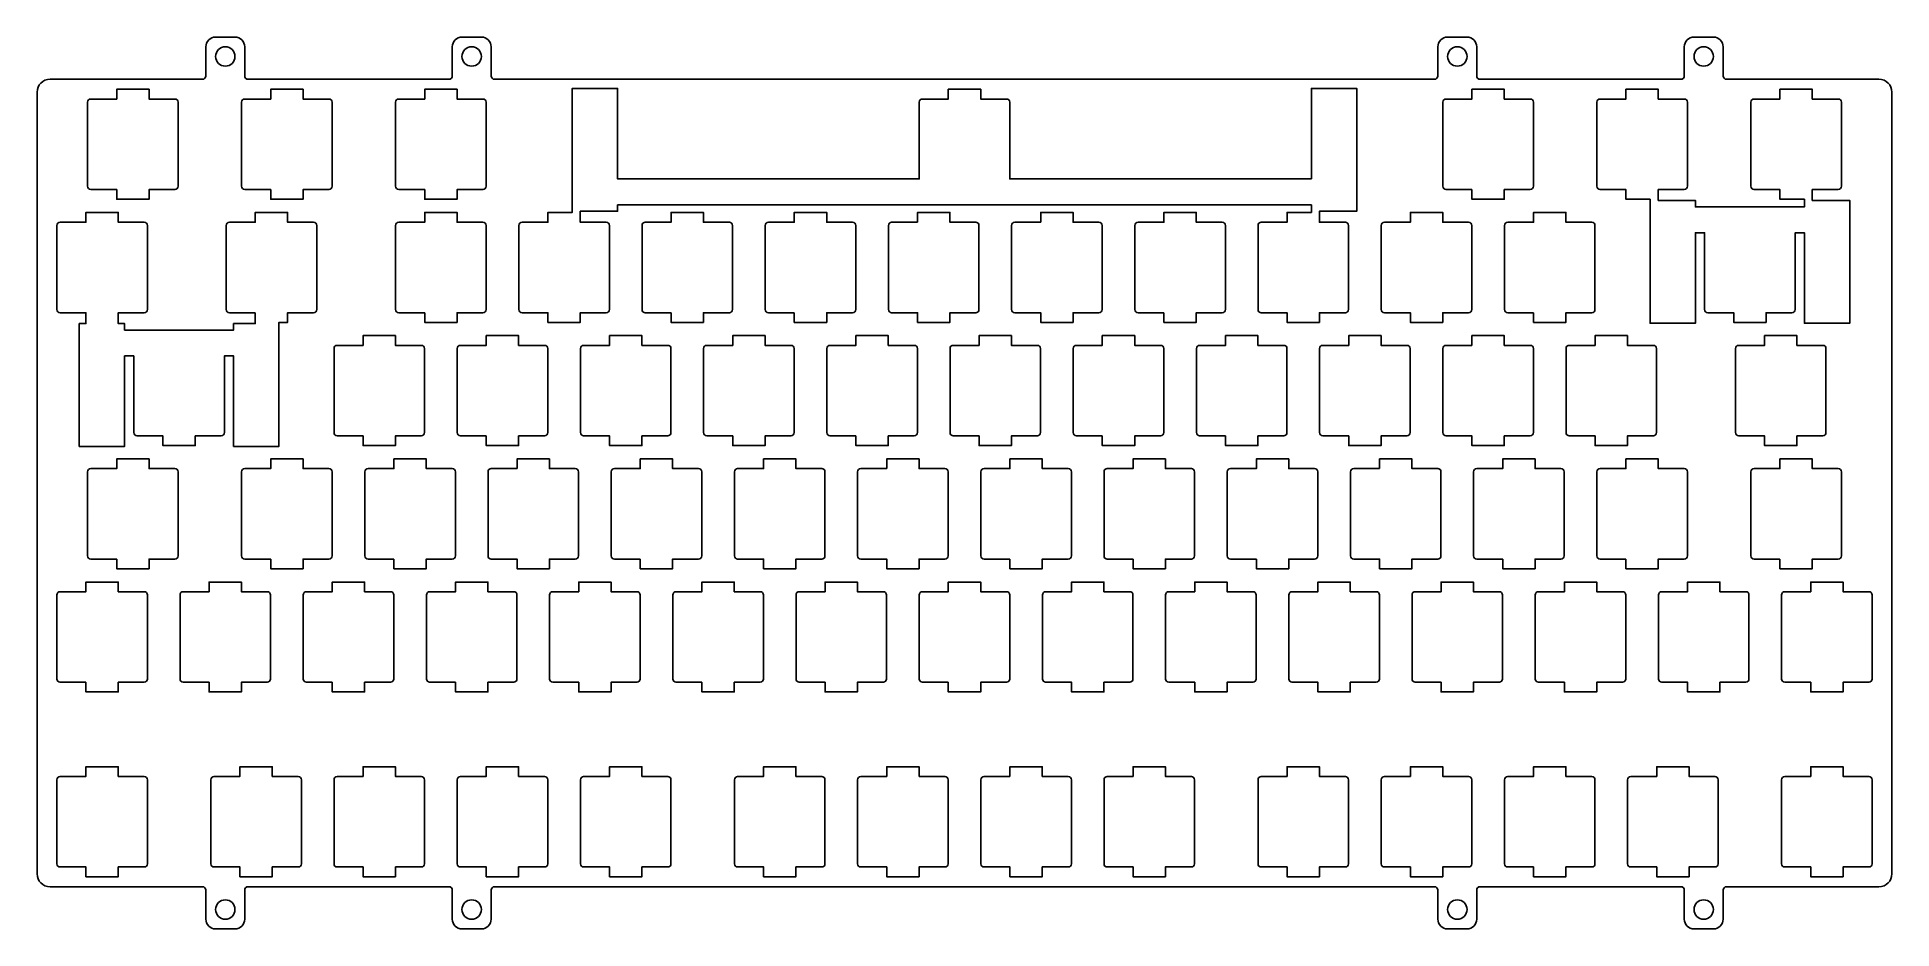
# Model space of a CAD drawing. Header units: millimetres. Extents: x -286 to 1, y -7 to 131.
import ezdxf

# ---------------------------------------------------------------- set-up
doc = ezdxf.new("R2010")
doc.units = ezdxf.units.MM
doc.layers.get('0').update_dxf_attribs({"linetype": 'CONTINUOUS'})

msp = doc.modelspace()

# ---------------------------------------------------------------- linework, layer by layer
for points in [[(-25.575, -5.55, -0.414213562), (-27.075, -7.05), (-30.075, -7.05, -0.414213562), (-31.575, -5.55), (-31.575, -1.025, 0.414213562), (-32.075, -0.525), (-63.175, -0.525, 0.414213562), (-63.675, -1.025), (-63.675, -5.55, -0.414213562), (-65.175, -7.05), (-68.175, -7.05, -0.414213562), (-69.675, -5.55), (-69.675, -1.025, 0.414213562), (-70.175, -0.525), (-215.575, -0.525, 0.414213562), (-216.075, -1.025), (-216.075, -5.55, -0.414213562), (-217.575, -7.05), (-220.575, -7.05, -0.414213562), (-222.075, -5.55), (-222.075, -1.025, 0.414213562), (-222.575, -0.525), (-253.675, -0.525, 0.414213562), (-254.175, -1.025), (-254.175, -5.55, -0.414213562), (-255.675, -7.05), (-258.675, -7.05, -0.414213562), (-260.175, -5.55), (-260.175, -1.025, 0.414213562), (-260.675, -0.525), (-284.275, -0.525, -0.414213562), (-286.275, 1.475), (-286.275, 122.35, -0.414213562), (-284.275, 124.35), (-260.675, 124.35, 0.414213562), (-260.175, 124.85), (-260.175, 129.375, -0.414213562), (-258.675, 130.875), (-255.675, 130.875, -0.414213562), (-254.175, 129.375), (-254.175, 124.85, 0.414213562), (-253.675, 124.35), (-222.575, 124.35, 0.414213562), (-222.075, 124.85), (-222.075, 129.375, -0.414213562), (-220.575, 130.875), (-217.575, 130.875, -0.414213562), (-216.075, 129.375), (-216.075, 124.85, 0.414213562), (-215.575, 124.35), (-70.175, 124.35, 0.414213562), (-69.675, 124.85), (-69.675, 129.375, -0.414213562), (-68.175, 130.875), (-65.175, 130.875, -0.414213562), (-63.675, 129.375), (-63.675, 124.85, 0.414213562), (-63.175, 124.35), (-32.075, 124.35, 0.414213562), (-31.575, 124.85), (-31.575, 129.375, -0.414213562), (-30.075, 130.875), (-27.075, 130.875, -0.414213562), (-25.575, 129.375), (-25.575, 124.85, 0.414213562), (-25.075, 124.35), (-1.475, 124.35, -0.414213562), (0.525, 122.35), (0.525, 1.475, -0.414213562), (-1.475, -0.525), (-25.075, -0.525, 0.414213562), (-25.575, -1.025)], [(-278.4625, 120.8, -0.414213562), (-277.9625, 121.3), (-273.9625, 121.3), (-273.9625, 122.8), (-268.9625, 122.8), (-268.9625, 121.3), (-264.9625, 121.3, -0.414213562), (-264.4625, 120.8), (-264.4625, 107.8, -0.414213562), (-264.9625, 107.3), (-268.9625, 107.3), (-268.9625, 105.8), (-273.9625, 105.8), (-273.9625, 107.3), (-277.9625, 107.3, -0.414213562), (-278.4625, 107.8)], [(-250.15, 107.3), (-250.15, 105.8), (-245.15, 105.8), (-245.15, 107.3), (-241.15, 107.3, 0.414213562), (-240.65, 107.8), (-240.65, 120.8, 0.414213562), (-241.15, 121.3), (-245.15, 121.3), (-245.15, 122.8), (-250.15, 122.8), (-250.15, 121.3), (-254.15, 121.3, 0.414213562), (-254.65, 120.8), (-254.65, 107.8, 0.414213562), (-254.15, 107.3)], [(-226.3375, 107.3), (-226.3375, 105.8), (-221.3375, 105.8), (-221.3375, 107.3), (-217.3375, 107.3, 0.414213562), (-216.8375, 107.8), (-216.8375, 120.8, 0.414213562), (-217.3375, 121.3), (-221.3375, 121.3), (-221.3375, 122.8), (-226.3375, 122.8), (-226.3375, 121.3), (-230.3375, 121.3, 0.414213562), (-230.8375, 120.8), (-230.8375, 107.8, 0.414213562), (-230.3375, 107.3)], [(-89.225, 108.93), (-135.875, 108.93), (-135.875, 120.8, 0.414213562), (-136.375, 121.3), (-140.375, 121.3), (-140.375, 122.8), (-145.375, 122.8), (-145.375, 121.3), (-149.375, 121.3, 0.414213562), (-149.875, 120.8), (-149.875, 108.93), (-196.525, 108.93), (-196.525, 122.93), (-203.525, 122.93), (-203.525, 103.75), (-207.2875, 103.75), (-207.2875, 102.25), (-211.2875, 102.25, 0.414213562), (-211.7875, 101.75), (-211.7875, 88.75, 0.414213562), (-211.2875, 88.25), (-207.2875, 88.25), (-207.2875, 86.75), (-202.2875, 86.75), (-202.2875, 88.25), (-198.2875, 88.25, 0.414213562), (-197.7875, 88.75), (-197.7875, 101.75, 0.414213562), (-198.2875, 102.25), (-202.2875, 102.25), (-202.2875, 103.93), (-196.525, 103.93), (-196.525, 104.93), (-89.225, 104.93), (-89.225, 103.75), (-92.9875, 103.75), (-92.9875, 102.25), (-96.9875, 102.25, 0.414213562), (-97.4875, 101.75), (-97.4875, 88.75, 0.414213562), (-96.9875, 88.25), (-92.9875, 88.25), (-92.9875, 86.75), (-87.9875, 86.75), (-87.9875, 88.25), (-83.9875, 88.25, 0.414213562), (-83.4875, 88.75), (-83.4875, 101.75, 0.414213562), (-83.9875, 102.25), (-87.9875, 102.25), (-87.9875, 103.93), (-82.225, 103.93), (-82.225, 122.93), (-89.225, 122.93)], [(-64.4125, 107.3), (-64.4125, 105.8), (-59.4125, 105.8), (-59.4125, 107.3), (-55.4125, 107.3, 0.414213562), (-54.9125, 107.8), (-54.9125, 120.8, 0.414213562), (-55.4125, 121.3), (-59.4125, 121.3), (-59.4125, 122.8), (-64.4125, 122.8), (-64.4125, 121.3), (-68.4125, 121.3, 0.414213562), (-68.9125, 120.8), (-68.9125, 107.8, 0.414213562), (-68.4125, 107.3)], [(-12.99325, 105.8), (-12.99325, 104.62), (-29.86925, 104.62), (-29.86925, 105.62), (-35.6, 105.62), (-35.6, 107.3), (-31.6, 107.3, 0.414213562), (-31.1, 107.8), (-31.1, 120.8, 0.414213562), (-31.6, 121.3), (-35.6, 121.3), (-35.6, 122.8), (-40.6, 122.8), (-40.6, 121.3), (-44.6, 121.3, 0.414213562), (-45.1, 120.8), (-45.1, 107.8, 0.414213562), (-44.6, 107.3), (-40.6, 107.3), (-40.6, 105.8), (-36.86925, 105.8), (-36.86925, 86.62), (-29.86925, 86.62), (-29.86925, 100.62), (-28.43125, 100.62), (-28.43125, 88.75, 0.414213562), (-27.93125, 88.25), (-23.93125, 88.25), (-23.93125, 86.75), (-18.93125, 86.75), (-18.93125, 88.25), (-14.93125, 88.25, 0.414213562), (-14.43125, 88.75), (-14.43125, 100.62), (-12.99325, 100.62), (-12.99325, 86.62), (-5.99325, 86.62), (-5.99325, 105.62), (-11.7875, 105.62), (-11.7875, 107.3), (-7.7875, 107.3, 0.414213562), (-7.2875, 107.8), (-7.2875, 120.8, 0.414213562), (-7.7875, 121.3), (-11.7875, 121.3), (-11.7875, 122.8), (-16.7875, 122.8), (-16.7875, 121.3), (-20.7875, 121.3, 0.414213562), (-21.2875, 120.8), (-21.2875, 107.8, 0.414213562), (-20.7875, 107.3), (-16.7875, 107.3), (-16.7875, 105.8)], [(-252.53125, 88.25), (-252.53125, 86.57), (-255.88075, 86.57), (-255.88075, 85.57), (-272.75675, 85.57), (-272.75675, 86.57), (-273.725, 86.57), (-273.725, 88.25), (-269.725, 88.25, 0.414213562), (-269.225, 88.75), (-269.225, 101.75, 0.414213562), (-269.725, 102.25), (-273.725, 102.25), (-273.725, 103.75), (-278.725, 103.75), (-278.725, 102.25), (-282.725, 102.25, 0.414213562), (-283.225, 101.75), (-283.225, 88.75, 0.414213562), (-282.725, 88.25), (-278.725, 88.25), (-278.725, 86.57), (-279.75675, 86.57), (-279.75675, 67.57), (-272.75675, 67.57), (-272.75675, 81.57), (-271.31875, 81.57), (-271.31875, 69.7, 0.414213562), (-270.81875, 69.2), (-266.81875, 69.2), (-266.81875, 67.7), (-261.81875, 67.7), (-261.81875, 69.2), (-257.81875, 69.2, 0.414213562), (-257.31875, 69.7), (-257.31875, 81.57), (-255.88075, 81.57), (-255.88075, 67.57), (-248.88075, 67.57), (-248.88075, 86.75), (-247.53125, 86.75), (-247.53125, 88.25), (-243.53125, 88.25, 0.414213562), (-243.03125, 88.75), (-243.03125, 101.75, 0.414213562), (-243.53125, 102.25), (-247.53125, 102.25), (-247.53125, 103.75), (-252.53125, 103.75), (-252.53125, 102.25), (-256.53125, 102.25, 0.414213562), (-257.03125, 101.75), (-257.03125, 88.75, 0.414213562), (-256.53125, 88.25)], [(-226.3375, 88.25), (-226.3375, 86.75), (-221.3375, 86.75), (-221.3375, 88.25), (-217.3375, 88.25, 0.414213562), (-216.8375, 88.75), (-216.8375, 101.75, 0.414213562), (-217.3375, 102.25), (-221.3375, 102.25), (-221.3375, 103.75), (-226.3375, 103.75), (-226.3375, 102.25), (-230.3375, 102.25, 0.414213562), (-230.8375, 101.75), (-230.8375, 88.75, 0.414213562), (-230.3375, 88.25)], [(-188.2375, 88.25), (-188.2375, 86.75), (-183.2375, 86.75), (-183.2375, 88.25), (-179.2375, 88.25, 0.414213562), (-178.7375, 88.75), (-178.7375, 101.75, 0.414213562), (-179.2375, 102.25), (-183.2375, 102.25), (-183.2375, 103.75), (-188.2375, 103.75), (-188.2375, 102.25), (-192.2375, 102.25, 0.414213562), (-192.7375, 101.75), (-192.7375, 88.75, 0.414213562), (-192.2375, 88.25)], [(-169.1875, 88.25), (-169.1875, 86.75), (-164.1875, 86.75), (-164.1875, 88.25), (-160.1875, 88.25, 0.414213562), (-159.6875, 88.75), (-159.6875, 101.75, 0.414213562), (-160.1875, 102.25), (-164.1875, 102.25), (-164.1875, 103.75), (-169.1875, 103.75), (-169.1875, 102.25), (-173.1875, 102.25, 0.414213562), (-173.6875, 101.75), (-173.6875, 88.75, 0.414213562), (-173.1875, 88.25)], [(-150.1375, 102.25), (-154.1375, 102.25, 0.414213562), (-154.6375, 101.75), (-154.6375, 88.75, 0.414213562), (-154.1375, 88.25), (-150.1375, 88.25), (-150.1375, 86.75), (-145.1375, 86.75), (-145.1375, 88.25), (-141.1375, 88.25, 0.414213562), (-140.6375, 88.75), (-140.6375, 101.75, 0.414213562), (-141.1375, 102.25), (-145.1375, 102.25), (-145.1375, 103.75), (-150.1375, 103.75)], [(-131.0875, 102.25), (-135.0875, 102.25, 0.414213562), (-135.5875, 101.75), (-135.5875, 88.75, 0.414213562), (-135.0875, 88.25), (-131.0875, 88.25), (-131.0875, 86.75), (-126.0875, 86.75), (-126.0875, 88.25), (-122.0875, 88.25, 0.414213562), (-121.5875, 88.75), (-121.5875, 101.75, 0.414213562), (-122.0875, 102.25), (-126.0875, 102.25), (-126.0875, 103.75), (-131.0875, 103.75)], [(-112.0375, 88.25), (-112.0375, 86.75), (-107.0375, 86.75), (-107.0375, 88.25), (-103.0375, 88.25, 0.414213562), (-102.5375, 88.75), (-102.5375, 101.75, 0.414213562), (-103.0375, 102.25), (-107.0375, 102.25), (-107.0375, 103.75), (-112.0375, 103.75), (-112.0375, 102.25), (-116.0375, 102.25, 0.414213562), (-116.5375, 101.75), (-116.5375, 88.75, 0.414213562), (-116.0375, 88.25)], [(-78.4375, 101.75, -0.414213562), (-77.9375, 102.25), (-73.9375, 102.25), (-73.9375, 103.75), (-68.9375, 103.75), (-68.9375, 102.25), (-64.9375, 102.25, -0.414213562), (-64.4375, 101.75), (-64.4375, 88.75, -0.414213562), (-64.9375, 88.25), (-68.9375, 88.25), (-68.9375, 86.75), (-73.9375, 86.75), (-73.9375, 88.25), (-77.9375, 88.25, -0.414213562), (-78.4375, 88.75)], [(-54.8875, 88.25), (-54.8875, 86.75), (-49.8875, 86.75), (-49.8875, 88.25), (-45.8875, 88.25, 0.414213562), (-45.3875, 88.75), (-45.3875, 101.75, 0.414213562), (-45.8875, 102.25), (-49.8875, 102.25), (-49.8875, 103.75), (-54.8875, 103.75), (-54.8875, 102.25), (-58.8875, 102.25, 0.414213562), (-59.3875, 101.75), (-59.3875, 88.75, 0.414213562), (-58.8875, 88.25)], [(-235.8625, 69.2), (-235.8625, 67.7), (-230.8625, 67.7), (-230.8625, 69.2), (-226.8625, 69.2, 0.414213562), (-226.3625, 69.7), (-226.3625, 82.7, 0.414213562), (-226.8625, 83.2), (-230.8625, 83.2), (-230.8625, 84.7), (-235.8625, 84.7), (-235.8625, 83.2), (-239.8625, 83.2, 0.414213562), (-240.3625, 82.7), (-240.3625, 69.7, 0.414213562), (-239.8625, 69.2)], [(-216.8125, 69.2), (-216.8125, 67.7), (-211.8125, 67.7), (-211.8125, 69.2), (-207.8125, 69.2, 0.414213562), (-207.3125, 69.7), (-207.3125, 82.7, 0.414213562), (-207.8125, 83.2), (-211.8125, 83.2), (-211.8125, 84.7), (-216.8125, 84.7), (-216.8125, 83.2), (-220.8125, 83.2, 0.414213562), (-221.3125, 82.7), (-221.3125, 69.7, 0.414213562), (-220.8125, 69.2)], [(-201.7625, 69.2), (-197.7625, 69.2), (-197.7625, 67.7), (-192.7625, 67.7), (-192.7625, 69.2), (-188.7625, 69.2, 0.414213562), (-188.2625, 69.7), (-188.2625, 82.7, 0.414213562), (-188.7625, 83.2), (-192.7625, 83.2), (-192.7625, 84.7), (-197.7625, 84.7), (-197.7625, 83.2), (-201.7625, 83.2, 0.414213562), (-202.2625, 82.7), (-202.2625, 69.7, 0.414213562)], [(-182.7125, 69.2), (-178.7125, 69.2), (-178.7125, 67.7), (-173.7125, 67.7), (-173.7125, 69.2), (-169.7125, 69.2, 0.414213562), (-169.2125, 69.7), (-169.2125, 82.7, 0.414213562), (-169.7125, 83.2), (-173.7125, 83.2), (-173.7125, 84.7), (-178.7125, 84.7), (-178.7125, 83.2), (-182.7125, 83.2, 0.414213562), (-183.2125, 82.7), (-183.2125, 69.7, 0.414213562)], [(-159.6625, 69.2), (-159.6625, 67.7), (-154.6625, 67.7), (-154.6625, 69.2), (-150.6625, 69.2, 0.414213562), (-150.1625, 69.7), (-150.1625, 82.7, 0.414213562), (-150.6625, 83.2), (-154.6625, 83.2), (-154.6625, 84.7), (-159.6625, 84.7), (-159.6625, 83.2), (-163.6625, 83.2, 0.414213562), (-164.1625, 82.7), (-164.1625, 69.7, 0.414213562), (-163.6625, 69.2)], [(-140.6125, 83.2), (-144.6125, 83.2, 0.414213562), (-145.1125, 82.7), (-145.1125, 69.7, 0.414213562), (-144.6125, 69.2), (-140.6125, 69.2), (-140.6125, 67.7), (-135.6125, 67.7), (-135.6125, 69.2), (-131.6125, 69.2, 0.414213562), (-131.1125, 69.7), (-131.1125, 82.7, 0.414213562), (-131.6125, 83.2), (-135.6125, 83.2), (-135.6125, 84.7), (-140.6125, 84.7)], [(-121.5625, 69.2), (-121.5625, 67.7), (-116.5625, 67.7), (-116.5625, 69.2), (-112.5625, 69.2, 0.414213562), (-112.0625, 69.7), (-112.0625, 82.7, 0.414213562), (-112.5625, 83.2), (-116.5625, 83.2), (-116.5625, 84.7), (-121.5625, 84.7), (-121.5625, 83.2), (-125.5625, 83.2, 0.414213562), (-126.0625, 82.7), (-126.0625, 69.7, 0.414213562), (-125.5625, 69.2)], [(-102.5125, 69.2), (-102.5125, 67.7), (-97.5125, 67.7), (-97.5125, 69.2), (-93.5125, 69.2, 0.414213562), (-93.0125, 69.7), (-93.0125, 82.7, 0.414213562), (-93.5125, 83.2), (-97.5125, 83.2), (-97.5125, 84.7), (-102.5125, 84.7), (-102.5125, 83.2), (-106.5125, 83.2, 0.414213562), (-107.0125, 82.7), (-107.0125, 69.7, 0.414213562), (-106.5125, 69.2)], [(-87.4625, 69.2), (-83.4625, 69.2), (-83.4625, 67.7), (-78.4625, 67.7), (-78.4625, 69.2), (-74.4625, 69.2, 0.414213562), (-73.9625, 69.7), (-73.9625, 82.7, 0.414213562), (-74.4625, 83.2), (-78.4625, 83.2), (-78.4625, 84.7), (-83.4625, 84.7), (-83.4625, 83.2), (-87.4625, 83.2, 0.414213562), (-87.9625, 82.7), (-87.9625, 69.7, 0.414213562)], [(-64.4125, 83.2), (-68.4125, 83.2, 0.414213562), (-68.9125, 82.7), (-68.9125, 69.7, 0.414213562), (-68.4125, 69.2), (-64.4125, 69.2), (-64.4125, 67.7), (-59.4125, 67.7), (-59.4125, 69.2), (-55.4125, 69.2, 0.414213562), (-54.9125, 69.7), (-54.9125, 82.7, 0.414213562), (-55.4125, 83.2), (-59.4125, 83.2), (-59.4125, 84.7), (-64.4125, 84.7)], [(-49.3625, 69.2), (-45.3625, 69.2), (-45.3625, 67.7), (-40.3625, 67.7), (-40.3625, 69.2), (-36.3625, 69.2, 0.414213562), (-35.8625, 69.7), (-35.8625, 82.7, 0.414213562), (-36.3625, 83.2), (-40.3625, 83.2), (-40.3625, 84.7), (-45.3625, 84.7), (-45.3625, 83.2), (-49.3625, 83.2, 0.414213562), (-49.8625, 82.7), (-49.8625, 69.7, 0.414213562)], [(-14.16875, 83.2), (-14.16875, 84.7), (-19.16875, 84.7), (-19.16875, 83.2), (-23.16875, 83.2, 0.414213562), (-23.66875, 82.7), (-23.66875, 69.7, 0.414213562), (-23.16875, 69.2), (-19.16875, 69.2), (-19.16875, 67.7), (-14.16875, 67.7), (-14.16875, 69.2), (-10.16875, 69.2, 0.414213562), (-9.66875, 69.7), (-9.66875, 82.7, 0.414213562), (-10.16875, 83.2)], [(-273.9625, 50.15), (-273.9625, 48.65), (-268.9625, 48.65), (-268.9625, 50.15), (-264.9625, 50.15, 0.414213562), (-264.4625, 50.65), (-264.4625, 63.65, 0.414213562), (-264.9625, 64.15), (-268.9625, 64.15), (-268.9625, 65.65), (-273.9625, 65.65), (-273.9625, 64.15), (-277.9625, 64.15, 0.414213562), (-278.4625, 63.65), (-278.4625, 50.65, 0.414213562), (-277.9625, 50.15)], [(-250.15, 50.15), (-250.15, 48.65), (-245.15, 48.65), (-245.15, 50.15), (-241.15, 50.15, 0.414213562), (-240.65, 50.65), (-240.65, 63.65, 0.414213562), (-241.15, 64.15), (-245.15, 64.15), (-245.15, 65.65), (-250.15, 65.65), (-250.15, 64.15), (-254.15, 64.15, 0.414213562), (-254.65, 63.65), (-254.65, 50.65, 0.414213562), (-254.15, 50.15)], [(-231.1, 50.15), (-231.1, 48.65), (-226.1, 48.65), (-226.1, 50.15), (-222.1, 50.15, 0.414213562), (-221.6, 50.65), (-221.6, 63.65, 0.414213562), (-222.1, 64.15), (-226.1, 64.15), (-226.1, 65.65), (-231.1, 65.65), (-231.1, 64.15), (-235.1, 64.15, 0.414213562), (-235.6, 63.65), (-235.6, 50.65, 0.414213562), (-235.1, 50.15)], [(-212.05, 64.15), (-216.05, 64.15, 0.414213562), (-216.55, 63.65), (-216.55, 50.65, 0.414213562), (-216.05, 50.15), (-212.05, 50.15), (-212.05, 48.65), (-207.05, 48.65), (-207.05, 50.15), (-203.05, 50.15, 0.414213562), (-202.55, 50.65), (-202.55, 63.65, 0.414213562), (-203.05, 64.15), (-207.05, 64.15), (-207.05, 65.65), (-212.05, 65.65)], [(-193, 50.15), (-193, 48.65), (-188, 48.65), (-188, 50.15), (-184, 50.15, 0.414213562), (-183.5, 50.65), (-183.5, 63.65, 0.414213562), (-184, 64.15), (-188, 64.15), (-188, 65.65), (-193, 65.65), (-193, 64.15), (-197, 64.15, 0.414213562), (-197.5, 63.65), (-197.5, 50.65, 0.414213562), (-197, 50.15)], [(-178.45, 63.65, -0.414213562), (-177.95, 64.15), (-173.95, 64.15), (-173.95, 65.65), (-168.95, 65.65), (-168.95, 64.15), (-164.95, 64.15, -0.414213562), (-164.45, 63.65), (-164.45, 50.65, -0.414213562), (-164.95, 50.15), (-168.95, 50.15), (-168.95, 48.65), (-173.95, 48.65), (-173.95, 50.15), (-177.95, 50.15, -0.414213562), (-178.45, 50.65)], [(-154.9, 64.15), (-158.9, 64.15, 0.414213562), (-159.4, 63.65), (-159.4, 50.65, 0.414213562), (-158.9, 50.15), (-154.9, 50.15), (-154.9, 48.65), (-149.9, 48.65), (-149.9, 50.15), (-145.9, 50.15, 0.414213562), (-145.4, 50.65), (-145.4, 63.65, 0.414213562), (-145.9, 64.15), (-149.9, 64.15), (-149.9, 65.65), (-154.9, 65.65)], [(-135.85, 50.15), (-135.85, 48.65), (-130.85, 48.65), (-130.85, 50.15), (-126.85, 50.15, 0.414213562), (-126.35, 50.65), (-126.35, 63.65, 0.414213562), (-126.85, 64.15), (-130.85, 64.15), (-130.85, 65.65), (-135.85, 65.65), (-135.85, 64.15), (-139.85, 64.15, 0.414213562), (-140.35, 63.65), (-140.35, 50.65, 0.414213562), (-139.85, 50.15)], [(-116.8, 50.15), (-116.8, 48.65), (-111.8, 48.65), (-111.8, 50.15), (-107.8, 50.15, 0.414213562), (-107.3, 50.65), (-107.3, 63.65, 0.414213562), (-107.8, 64.15), (-111.8, 64.15), (-111.8, 65.65), (-116.8, 65.65), (-116.8, 64.15), (-120.8, 64.15, 0.414213562), (-121.3, 63.65), (-121.3, 50.65, 0.414213562), (-120.8, 50.15)], [(-97.75, 50.15), (-97.75, 48.65), (-92.75, 48.65), (-92.75, 50.15), (-88.75, 50.15, 0.414213562), (-88.25, 50.65), (-88.25, 63.65, 0.414213562), (-88.75, 64.15), (-92.75, 64.15), (-92.75, 65.65), (-97.75, 65.65), (-97.75, 64.15), (-101.75, 64.15, 0.414213562), (-102.25, 63.65), (-102.25, 50.65, 0.414213562), (-101.75, 50.15)], [(-78.7, 64.15), (-82.7, 64.15, 0.414213562), (-83.2, 63.65), (-83.2, 50.65, 0.414213562), (-82.7, 50.15), (-78.7, 50.15), (-78.7, 48.65), (-73.7, 48.65), (-73.7, 50.15), (-69.7, 50.15, 0.414213562), (-69.2, 50.65), (-69.2, 63.65, 0.414213562), (-69.7, 64.15), (-73.7, 64.15), (-73.7, 65.65), (-78.7, 65.65)], [(-59.65, 50.15), (-59.65, 48.65), (-54.65, 48.65), (-54.65, 50.15), (-50.65, 50.15, 0.414213562), (-50.15, 50.65), (-50.15, 63.65, 0.414213562), (-50.65, 64.15), (-54.65, 64.15), (-54.65, 65.65), (-59.65, 65.65), (-59.65, 64.15), (-63.65, 64.15, 0.414213562), (-64.15, 63.65), (-64.15, 50.65, 0.414213562), (-63.65, 50.15)], [(-40.6, 50.15), (-40.6, 48.65), (-35.6, 48.65), (-35.6, 50.15), (-31.6, 50.15, 0.414213562), (-31.1, 50.65), (-31.1, 63.65, 0.414213562), (-31.6, 64.15), (-35.6, 64.15), (-35.6, 65.65), (-40.6, 65.65), (-40.6, 64.15), (-44.6, 64.15, 0.414213562), (-45.1, 63.65), (-45.1, 50.65, 0.414213562), (-44.6, 50.15)], [(-16.7875, 50.15), (-16.7875, 48.65), (-11.7875, 48.65), (-11.7875, 50.15), (-7.7875, 50.15, 0.414213562), (-7.2875, 50.65), (-7.2875, 63.65, 0.414213562), (-7.7875, 64.15), (-11.7875, 64.15), (-11.7875, 65.65), (-16.7875, 65.65), (-16.7875, 64.15), (-20.7875, 64.15, 0.414213562), (-21.2875, 63.65), (-21.2875, 50.65, 0.414213562), (-20.7875, 50.15)], [(-278.725, 31.1), (-278.725, 29.6), (-273.725, 29.6), (-273.725, 31.1), (-269.725, 31.1, 0.414213562), (-269.225, 31.6), (-269.225, 44.6, 0.414213562), (-269.725, 45.1), (-273.725, 45.1), (-273.725, 46.6), (-278.725, 46.6), (-278.725, 45.1), (-282.725, 45.1, 0.414213562), (-283.225, 44.6), (-283.225, 31.6, 0.414213562), (-282.725, 31.1)], [(-259.675, 31.1), (-259.675, 29.6), (-254.675, 29.6), (-254.675, 31.1), (-250.675, 31.1, 0.414213562), (-250.175, 31.6), (-250.175, 44.6, 0.414213562), (-250.675, 45.1), (-254.675, 45.1), (-254.675, 46.6), (-259.675, 46.6), (-259.675, 45.1), (-263.675, 45.1, 0.414213562), (-264.175, 44.6), (-264.175, 31.6, 0.414213562), (-263.675, 31.1)], [(-240.625, 31.1), (-240.625, 29.6), (-235.625, 29.6), (-235.625, 31.1), (-231.625, 31.1, 0.414213562), (-231.125, 31.6), (-231.125, 44.6, 0.414213562), (-231.625, 45.1), (-235.625, 45.1), (-235.625, 46.6), (-240.625, 46.6), (-240.625, 45.1), (-244.625, 45.1, 0.414213562), (-245.125, 44.6), (-245.125, 31.6, 0.414213562), (-244.625, 31.1)], [(-221.575, 31.1), (-221.575, 29.6), (-216.575, 29.6), (-216.575, 31.1), (-212.575, 31.1, 0.414213562), (-212.075, 31.6), (-212.075, 44.6, 0.414213562), (-212.575, 45.1), (-216.575, 45.1), (-216.575, 46.6), (-221.575, 46.6), (-221.575, 45.1), (-225.575, 45.1, 0.414213562), (-226.075, 44.6), (-226.075, 31.6, 0.414213562), (-225.575, 31.1)], [(-202.525, 31.1), (-202.525, 29.6), (-197.525, 29.6), (-197.525, 31.1), (-193.525, 31.1, 0.414213562), (-193.025, 31.6), (-193.025, 44.6, 0.414213562), (-193.525, 45.1), (-197.525, 45.1), (-197.525, 46.6), (-202.525, 46.6), (-202.525, 45.1), (-206.525, 45.1, 0.414213562), (-207.025, 44.6), (-207.025, 31.6, 0.414213562), (-206.525, 31.1)], [(-183.475, 31.1), (-183.475, 29.6), (-178.475, 29.6), (-178.475, 31.1), (-174.475, 31.1, 0.414213562), (-173.975, 31.6), (-173.975, 44.6, 0.414213562), (-174.475, 45.1), (-178.475, 45.1), (-178.475, 46.6), (-183.475, 46.6), (-183.475, 45.1), (-187.475, 45.1, 0.414213562), (-187.975, 44.6), (-187.975, 31.6, 0.414213562), (-187.475, 31.1)], [(-164.425, 31.1), (-164.425, 29.6), (-159.425, 29.6), (-159.425, 31.1), (-155.425, 31.1, 0.414213562), (-154.925, 31.6), (-154.925, 44.6, 0.414213562), (-155.425, 45.1), (-159.425, 45.1), (-159.425, 46.6), (-164.425, 46.6), (-164.425, 45.1), (-168.425, 45.1, 0.414213562), (-168.925, 44.6), (-168.925, 31.6, 0.414213562), (-168.425, 31.1)], [(-145.375, 31.1), (-145.375, 29.6), (-140.375, 29.6), (-140.375, 31.1), (-136.375, 31.1, 0.414213562), (-135.875, 31.6), (-135.875, 44.6, 0.414213562), (-136.375, 45.1), (-140.375, 45.1), (-140.375, 46.6), (-145.375, 46.6), (-145.375, 45.1), (-149.375, 45.1, 0.414213562), (-149.875, 44.6), (-149.875, 31.6, 0.414213562), (-149.375, 31.1)], [(-130.825, 44.6, -0.414213562), (-130.325, 45.1), (-126.325, 45.1), (-126.325, 46.6), (-121.325, 46.6), (-121.325, 45.1), (-117.325, 45.1, -0.414213562), (-116.825, 44.6), (-116.825, 31.6, -0.414213562), (-117.325, 31.1), (-121.325, 31.1), (-121.325, 29.6), (-126.325, 29.6), (-126.325, 31.1), (-130.325, 31.1, -0.414213562), (-130.825, 31.6)], [(-107.275, 31.1), (-107.275, 29.6), (-102.275, 29.6), (-102.275, 31.1), (-98.275, 31.1, 0.414213562), (-97.775, 31.6), (-97.775, 44.6, 0.414213562), (-98.275, 45.1), (-102.275, 45.1), (-102.275, 46.6), (-107.275, 46.6), (-107.275, 45.1), (-111.275, 45.1, 0.414213562), (-111.775, 44.6), (-111.775, 31.6, 0.414213562), (-111.275, 31.1)], [(-92.725, 44.6, -0.414213562), (-92.225, 45.1), (-88.225, 45.1), (-88.225, 46.6), (-83.225, 46.6), (-83.225, 45.1), (-79.225, 45.1, -0.414213562), (-78.725, 44.6), (-78.725, 31.6, -0.414213562), (-79.225, 31.1), (-83.225, 31.1), (-83.225, 29.6), (-88.225, 29.6), (-88.225, 31.1), (-92.225, 31.1, -0.414213562), (-92.725, 31.6)], [(-73.675, 44.6, -0.414213562), (-73.175, 45.1), (-69.175, 45.1), (-69.175, 46.6), (-64.175, 46.6), (-64.175, 45.1), (-60.175, 45.1, -0.414213562), (-59.675, 44.6), (-59.675, 31.6, -0.414213562), (-60.175, 31.1), (-64.175, 31.1), (-64.175, 29.6), (-69.175, 29.6), (-69.175, 31.1), (-73.175, 31.1, -0.414213562), (-73.675, 31.6)], [(-50.125, 31.1), (-50.125, 29.6), (-45.125, 29.6), (-45.125, 31.1), (-41.125, 31.1, 0.414213562), (-40.625, 31.6), (-40.625, 44.6, 0.414213562), (-41.125, 45.1), (-45.125, 45.1), (-45.125, 46.6), (-50.125, 46.6), (-50.125, 45.1), (-54.125, 45.1, 0.414213562), (-54.625, 44.6), (-54.625, 31.6, 0.414213562), (-54.125, 31.1)], [(-35.575, 44.6, -0.414213562), (-35.075, 45.1), (-31.075, 45.1), (-31.075, 46.6), (-26.075, 46.6), (-26.075, 45.1), (-22.075, 45.1, -0.414213562), (-21.575, 44.6), (-21.575, 31.6, -0.414213562), (-22.075, 31.1), (-26.075, 31.1), (-26.075, 29.6), (-31.075, 29.6), (-31.075, 31.1), (-35.075, 31.1, -0.414213562), (-35.575, 31.6)], [(-12.025, 31.1), (-12.025, 29.6), (-7.025, 29.6), (-7.025, 31.1), (-3.025, 31.1, 0.414213562), (-2.525, 31.6), (-2.525, 44.6, 0.414213562), (-3.025, 45.1), (-7.025, 45.1), (-7.025, 46.6), (-12.025, 46.6), (-12.025, 45.1), (-16.025, 45.1, 0.414213562), (-16.525, 44.6), (-16.525, 31.6, 0.414213562), (-16.025, 31.1)], [(-273.725, 2.525), (-269.725, 2.525, 0.414213562), (-269.225, 3.025), (-269.225, 16.025, 0.414213562), (-269.725, 16.525), (-273.725, 16.525), (-273.725, 18.025), (-278.725, 18.025), (-278.725, 16.525), (-282.725, 16.525, 0.414213562), (-283.225, 16.025), (-283.225, 3.025, 0.414213562), (-282.725, 2.525), (-278.725, 2.525), (-278.725, 1.025), (-273.725, 1.025)], [(-249.9125, 16.525), (-249.9125, 18.025), (-254.9125, 18.025), (-254.9125, 16.525), (-258.9125, 16.525, 0.414213562), (-259.4125, 16.025), (-259.4125, 3.025, 0.414213562), (-258.9125, 2.525), (-254.9125, 2.525), (-254.9125, 1.025), (-249.9125, 1.025), (-249.9125, 2.525), (-245.9125, 2.525, 0.414213562), (-245.4125, 3.025), (-245.4125, 16.025, 0.414213562), (-245.9125, 16.525)], [(-230.8625, 2.525), (-226.8625, 2.525, 0.414213562), (-226.3625, 3.025), (-226.3625, 16.025, 0.414213562), (-226.8625, 16.525), (-230.8625, 16.525), (-230.8625, 18.025), (-235.8625, 18.025), (-235.8625, 16.525), (-239.8625, 16.525, 0.414213562), (-240.3625, 16.025), (-240.3625, 3.025, 0.414213562), (-239.8625, 2.525), (-235.8625, 2.525), (-235.8625, 1.025), (-230.8625, 1.025)], [(-211.8125, 16.525), (-211.8125, 18.025), (-216.8125, 18.025), (-216.8125, 16.525), (-220.8125, 16.525, 0.414213562), (-221.3125, 16.025), (-221.3125, 3.025, 0.414213562), (-220.8125, 2.525), (-216.8125, 2.525), (-216.8125, 1.025), (-211.8125, 1.025), (-211.8125, 2.525), (-207.8125, 2.525, 0.414213562), (-207.3125, 3.025), (-207.3125, 16.025, 0.414213562), (-207.8125, 16.525)], [(-192.7625, 2.525), (-188.7625, 2.525, 0.414213562), (-188.2625, 3.025), (-188.2625, 16.025, 0.414213562), (-188.7625, 16.525), (-192.7625, 16.525), (-192.7625, 18.025), (-197.7625, 18.025), (-197.7625, 16.525), (-201.7625, 16.525, 0.414213562), (-202.2625, 16.025), (-202.2625, 3.025, 0.414213562), (-201.7625, 2.525), (-197.7625, 2.525), (-197.7625, 1.025), (-192.7625, 1.025)], [(-168.95, 2.525), (-164.95, 2.525, 0.414213562), (-164.45, 3.025), (-164.45, 16.025, 0.414213562), (-164.95, 16.525), (-168.95, 16.525), (-168.95, 18.025), (-173.95, 18.025), (-173.95, 16.525), (-177.95, 16.525, 0.414213562), (-178.45, 16.025), (-178.45, 3.025, 0.414213562), (-177.95, 2.525), (-173.95, 2.525), (-173.95, 1.025), (-168.95, 1.025)], [(-149.9, 16.525), (-149.9, 18.025), (-154.9, 18.025), (-154.9, 16.525), (-158.9, 16.525, 0.414213562), (-159.4, 16.025), (-159.4, 3.025, 0.414213562), (-158.9, 2.525), (-154.9, 2.525), (-154.9, 1.025), (-149.9, 1.025), (-149.9, 2.525), (-145.9, 2.525, 0.414213562), (-145.4, 3.025), (-145.4, 16.025, 0.414213562), (-145.9, 16.525)], [(-135.85, 16.525), (-139.85, 16.525, 0.414213562), (-140.35, 16.025), (-140.35, 3.025, 0.414213562), (-139.85, 2.525), (-135.85, 2.525), (-135.85, 1.025), (-130.85, 1.025), (-130.85, 2.525), (-126.85, 2.525, 0.414213562), (-126.35, 3.025), (-126.35, 16.025, 0.414213562), (-126.85, 16.525), (-130.85, 16.525), (-130.85, 18.025), (-135.85, 18.025)], [(-121.3, 16.025, -0.414213562), (-120.8, 16.525), (-116.8, 16.525), (-116.8, 18.025), (-111.8, 18.025), (-111.8, 16.525), (-107.8, 16.525, -0.414213562), (-107.3, 16.025), (-107.3, 3.025, -0.414213562), (-107.8, 2.525), (-111.8, 2.525), (-111.8, 1.025), (-116.8, 1.025), (-116.8, 2.525), (-120.8, 2.525, -0.414213562), (-121.3, 3.025)], [(-92.9875, 2.525), (-92.9875, 1.025), (-87.9875, 1.025), (-87.9875, 2.525), (-83.9875, 2.525, 0.414213562), (-83.4875, 3.025), (-83.4875, 16.025, 0.414213562), (-83.9875, 16.525), (-87.9875, 16.525), (-87.9875, 18.025), (-92.9875, 18.025), (-92.9875, 16.525), (-96.9875, 16.525, 0.414213562), (-97.4875, 16.025), (-97.4875, 3.025, 0.414213562), (-96.9875, 2.525)], [(-73.9375, 2.525), (-73.9375, 1.025), (-68.9375, 1.025), (-68.9375, 2.525), (-64.9375, 2.525, 0.414213562), (-64.4375, 3.025), (-64.4375, 16.025, 0.414213562), (-64.9375, 16.525), (-68.9375, 16.525), (-68.9375, 18.025), (-73.9375, 18.025), (-73.9375, 16.525), (-77.9375, 16.525, 0.414213562), (-78.4375, 16.025), (-78.4375, 3.025, 0.414213562), (-77.9375, 2.525)], [(-54.8875, 2.525), (-54.8875, 1.025), (-49.8875, 1.025), (-49.8875, 2.525), (-45.8875, 2.525, 0.414213562), (-45.3875, 3.025), (-45.3875, 16.025, 0.414213562), (-45.8875, 16.525), (-49.8875, 16.525), (-49.8875, 18.025), (-54.8875, 18.025), (-54.8875, 16.525), (-58.8875, 16.525, 0.414213562), (-59.3875, 16.025), (-59.3875, 3.025, 0.414213562), (-58.8875, 2.525)], [(-35.8375, 2.525), (-35.8375, 1.025), (-30.8375, 1.025), (-30.8375, 2.525), (-26.8375, 2.525, 0.414213562), (-26.3375, 3.025), (-26.3375, 16.025, 0.414213562), (-26.8375, 16.525), (-30.8375, 16.525), (-30.8375, 18.025), (-35.8375, 18.025), (-35.8375, 16.525), (-39.8375, 16.525, 0.414213562), (-40.3375, 16.025), (-40.3375, 3.025, 0.414213562), (-39.8375, 2.525)], [(-12.025, 2.525), (-12.025, 1.025), (-7.025, 1.025), (-7.025, 2.525), (-3.025, 2.525, 0.414213562), (-2.525, 3.025), (-2.525, 16.025, 0.414213562), (-3.025, 16.525), (-7.025, 16.525), (-7.025, 18.025), (-12.025, 18.025), (-12.025, 16.525), (-16.025, 16.525, 0.414213562), (-16.525, 16.025), (-16.525, 3.025, 0.414213562), (-16.025, 2.525)]]:
    msp.add_lwpolyline(points, format="xyb", close=True)
for centre in [(-257.175, 127.875), (-219.075, 127.875), (-66.675, 127.875), (-28.575, 127.875), (-257.175, -4.05), (-219.075, -4.05), (-66.675, -4.05), (-28.575, -4.05)]:
    msp.add_circle(centre, 1.5)

doc.saveas('drawing.dxf')
